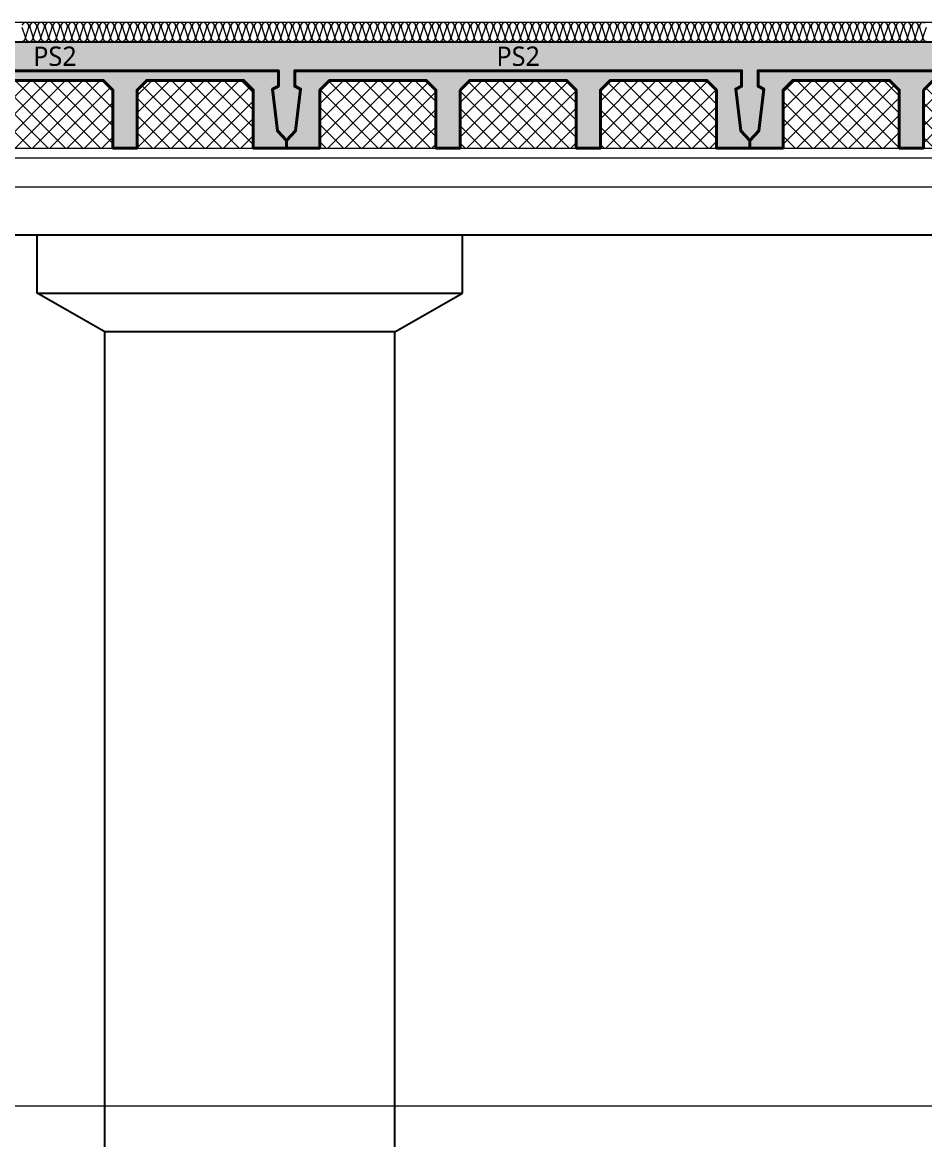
# Model space of a CAD drawing. Header units: millimetres. Extents: x 0 to 420000, y 0 to 297000.
# Drawn here: x 143836 to 148502, y 28526 to 34300 of the extents above; entities that cross this region are included whole.
import ezdxf
from ezdxf.enums import TextEntityAlignment as Align

# ---------------------------------------------------------------- set-up
doc = ezdxf.new("R2010")
doc.units = ezdxf.units.MM
doc.linetypes.add('0731_main_plan$0$form_$0$y-Landschaft$0$_$1$20120914_Verkehrsflächen_Grün$0$20120628_xref - Gammel$1$3_H-GL_F1_U3 - Default$0${ Offset Lines }', pattern=[0])
doc.linetypes.add('CEN', pattern=[62, 60, -1, 0, -1])
for name, color, linetype, lineweight in [('A-AXIS-LINE', 1, 'CEN', 15), ('A-CONC-LIN1', 2, 'Continuous', 40), ('A-CONC-LIN2', 7, 'Continuous', 25), ('A-ELEV-LIN2', 7, 'Continuous', 25), ('A-XXXX-INSL1', 15, 'Continuous', 18), ('A-XXXX-INSL2', 8, 'Continuous', 18)]:
    doc.layers.add(name, color=color, linetype=linetype, lineweight=lineweight)
doc.layers.add('A-CONC-SOLD', color=253, linetype='CEN')
doc.layers.add('A-XXXX-NPLT', color=144, linetype='Continuous', lineweight=15, plot=False)
doc.styles.add('맑은고딕', font='')
doc.styles.get('맑은고딕').set_extended_font_data('Malgun Gothic')

# ---------------------------------------------------------------- blocks, each defined once
blk = doc.blocks.new('axis(211208)')
at = {"layer": 'A-AXIS-LINE', "ltscale": 1000}
for p, q in [((4631788.1, -432118.7), (4955413.1, -432118.7)), ((4631788.1, -436868.7), (4955413.1, -436868.7))]:
    blk.add_line(p, q, dxfattribs=at)
blk = doc.blocks.new('PS2')
at = {"layer": 'A-CONC-SOLD'}
h = blk.add_hatch(color=256, dxfattribs=at)
h.dxf.hatch_style = 1
h.paths.add_polyline_path([(1197.5, 0), (-1197.5, 0), (-1197.5, -510), (-1150.5, -460), (-1125, -245), (-1155, -230), (-1155, -150), (1155, -150), (1155, -230), (1125, -245), (1150.5, -460), (1197.5, -510)])
h = blk.add_hatch(color=256, dxfattribs=at)
h.dxf.hatch_style = 1
h.paths.add_polyline_path([(-1150.5, -460), (-1197.5, -510), (-1197.5, -550), (-1025, -550), (-1025, -510), (-1025, -250), (-975, -200), (-475, -200), (-425, -250), (-425, -510), (-425, -550), (-300, -550), (-300, -510), (-300, -250), (-250, -200), (250, -200), (300, -250), (300, -510), (300, -550), (425, -550), (425, -510), (425, -250), (475, -200), (975, -200), (1025, -250), (1025, -510), (1025, -550), (1197.5, -550), (1197.5, -510), (1150.5, -460), (1125, -245), (1155, -230), (1155, -150), (-1155, -150), (-1155, -230), (-1125, -245)])
at = {"layer": 'A-XXXX-INSL2'}
h = blk.add_hatch(dxfattribs=at)
h.set_pattern_fill('ANSI37', color=256, scale=20)
h.set_pattern_definition([(45, (-289951.5, -41968), (-44.90128, 44.90128), []), (135, (-289951.5, -41968), (-44.90128, -44.90128), [])])
h.paths.add_polyline_path([(-975, -200), (-1025, -250), (-1025, -510), (-1025, -550), (-425, -550), (-425, -510), (-425, -250), (-475, -200)])
h.paths.add_polyline_path([(-250, -200), (-300, -250), (-300, -510), (-300, -550), (300, -550), (300, -510), (300, -250), (250, -200)])
h.paths.add_polyline_path([(425, -510), (425, -550), (1025, -550), (1025, -510), (1025, -250), (975, -200), (475, -200), (425, -250)])
at = {"layer": 'A-CONC-LIN1', "color": 2, "linetype": '0731_main_plan$0$form_$0$y-Landschaft$0$_$1$20120914_Verkehrsflächen_Grün$0$20120628_xref - Gammel$1$3_H-GL_F1_U3 - Default$0${ Offset Lines }'}
blk.add_lwpolyline([(-300, -250), (-300, -510), (-300, -510), (-300, -550), (-425, -550), (-425, -510), (-425, -510), (-425, -250), (-475, -200), (-975, -200), (-1025, -250), (-1025, -510), (-1025, -510), (-1025, -550), (-1197.5, -550), (-1197.5, -510), (-1150.5, -460), (-1125, -245), (-1155, -230), (-1155, -150), (1155, -150), (1155, -230), (1125, -245), (1150.5, -460), (1197.5, -510), (1197.5, -550), (1025, -550), (1025, -510), (1025, -510), (1025, -250), (975, -200), (475, -200), (425, -250), (425, -510), (425, -510), (425, -550), (300, -550), (300, -510), (300, -510), (300, -250), (250, -200), (-250, -200)], close=True, dxfattribs=at)
at = {"layer": 'A-CONC-LIN2'}
blk.add_line((-1197.5, 0), (1197.5, 0), dxfattribs=at)
at = {"layer": 'A-XXXX-NPLT'}
for p, q in [((-1025, -550), (-425, -550)), ((-300, -550), (300, -550)), ((425, -550), (1025, -550))]:
    blk.add_line(p, q, dxfattribs=at)
at = {"layer": 'A-XXXX-NPLT', "style": '맑은고딕'}
blk.add_text('PS2', height=100, dxfattribs=at).set_placement((0, -75), align=Align.MIDDLE)
blk = doc.blocks.new('지하2층')
at = {"layer": 'A-ELEV-LIN2'}
for p, q in [((4714223.8, -392368.7), (4705423.8, -392368.7)), ((4716423.8, -392368.7), (4714223.8, -392368.7)), ((4714223.8, -392668.7), (4714223.8, -392368.7)), ((4716423.8, -392668.7), (4716423.8, -392368.7)), ((4725223.8, -392368.7), (4716423.8, -392368.7)), ((4714223.8, -392668.7), (4716423.8, -392668.7)), ((4714573.8, -392868.7), (4714223.8, -392668.7)), ((4716073.8, -392868.7), (4716423.8, -392668.7)), ((4714573.8, -401118.7), (4714573.8, -392868.7)), ((4716073.8, -392868.7), (4714573.8, -392868.7)), ((4716073.8, -401118.7), (4716073.8, -392868.7))]:
    blk.add_line(p, q, dxfattribs=at)
at = {"layer": 'A-XXXX-INSL1'}
blk.add_lwpolyline([(4686073.8, -391968.7), (4725973.8, -391968.7), (4725973.8, -392418.7), (4726673.8, -392418.7), (4726673.8, -391968.7), (4734973.8, -391968.7)], dxfattribs=at)
at = {"layer": 'A-XXXX-INSL2'}
blk.add_line((4758623.8, -391268.7), (4681723.8, -391268.7), dxfattribs=at)
for points in [[(4718823.8, -391368.7), (4718812.8, -391364.7), (4718805.8, -391354.7), (4718805.8, -391343.7), (4718821.8, -391293.7)], [(4718814.8, -391272.7), (4718803.8, -391268.7), (4718792.8, -391272.7), (4718785.8, -391282.7), (4718785.8, -391293.7), (4718801.8, -391343.7), (4718801.8, -391354.7), (4718794.8, -391364.7), (4718783.8, -391368.7), (4718772.8, -391364.7), (4718765.8, -391354.7), (4718765.8, -391343.7), (4718781.8, -391293.7), (4718781.8, -391282.7), (4718774.8, -391272.7), (4718763.8, -391268.7), (4718752.8, -391272.7), (4718745.8, -391282.7), (4718745.8, -391293.7), (4718761.8, -391343.7), (4718761.8, -391354.7), (4718754.8, -391364.7), (4718743.8, -391368.7), (4718732.8, -391364.7), (4718725.8, -391354.7), (4718725.8, -391343.7), (4718741.8, -391293.7), (4718741.8, -391282.7), (4718734.8, -391272.7), (4718723.8, -391268.7), (4718712.8, -391272.7), (4718705.8, -391282.7), (4718705.8, -391293.7), (4718721.8, -391343.7), (4718721.8, -391354.7), (4718714.8, -391364.7), (4718703.8, -391368.7), (4718692.8, -391364.7), (4718685.8, -391354.7), (4718685.8, -391343.7), (4718701.8, -391293.7), (4718701.8, -391282.7), (4718694.8, -391272.7), (4718683.8, -391268.7), (4718672.8, -391272.7), (4718665.8, -391282.7), (4718665.8, -391293.7), (4718681.8, -391343.7), (4718681.8, -391354.7), (4718674.8, -391364.7), (4718663.8, -391368.7), (4718652.8, -391364.7), (4718645.8, -391354.7), (4718645.8, -391343.7), (4718661.8, -391293.7), (4718661.8, -391282.7), (4718654.8, -391272.7), (4718643.8, -391268.7), (4718632.8, -391272.7), (4718625.8, -391282.7), (4718625.8, -391293.7), (4718641.8, -391343.7), (4718641.8, -391354.7), (4718634.8, -391364.7), (4718623.8, -391368.7), (4718612.8, -391364.7), (4718605.8, -391354.7), (4718605.8, -391343.7), (4718621.8, -391293.7), (4718621.8, -391282.7), (4718614.8, -391272.7), (4718603.8, -391268.7), (4718592.8, -391272.7), (4718585.8, -391282.7), (4718585.8, -391293.7), (4718601.8, -391343.7), (4718601.8, -391354.7), (4718594.8, -391364.7), (4718583.8, -391368.7), (4718572.8, -391364.7), (4718565.8, -391354.7), (4718565.8, -391343.7), (4718581.8, -391293.7), (4718581.8, -391282.7), (4718574.8, -391272.7), (4718563.8, -391268.7), (4718552.8, -391272.7), (4718545.8, -391282.7), (4718545.8, -391293.7), (4718561.8, -391343.7), (4718561.8, -391354.7), (4718554.8, -391364.7), (4718543.8, -391368.7), (4718532.8, -391364.7), (4718525.8, -391354.7), (4718525.8, -391343.7), (4718541.8, -391293.7), (4718541.8, -391282.7), (4718534.8, -391272.7), (4718523.8, -391268.7), (4718512.8, -391272.7), (4718505.8, -391282.7), (4718505.8, -391293.7), (4718521.8, -391343.7), (4718521.8, -391354.7), (4718514.8, -391364.7), (4718503.8, -391368.7), (4718492.8, -391364.7), (4718485.8, -391354.7), (4718485.8, -391343.7), (4718501.8, -391293.7), (4718501.8, -391282.7), (4718494.8, -391272.7), (4718483.8, -391268.7), (4718472.8, -391272.7), (4718465.8, -391282.7), (4718465.8, -391293.7), (4718481.8, -391343.7), (4718481.8, -391354.7), (4718474.8, -391364.7), (4718463.8, -391368.7), (4718452.8, -391364.7), (4718445.8, -391354.7), (4718445.8, -391343.7), (4718461.8, -391293.7), (4718461.8, -391282.7), (4718454.8, -391272.7), (4718443.8, -391268.7), (4718432.8, -391272.7), (4718425.8, -391282.7), (4718425.8, -391293.7), (4718441.8, -391343.7), (4718441.8, -391354.7), (4718434.8, -391364.7), (4718423.8, -391368.7), (4718412.8, -391364.7), (4718405.8, -391354.7), (4718405.8, -391343.7), (4718421.8, -391293.7), (4718421.8, -391282.7), (4718414.8, -391272.7), (4718403.8, -391268.7), (4718392.8, -391272.7), (4718385.8, -391282.7), (4718385.8, -391293.7), (4718401.8, -391343.7), (4718401.8, -391354.7), (4718394.8, -391364.7), (4718383.8, -391368.7), (4718372.8, -391364.7), (4718365.8, -391354.7), (4718365.8, -391343.7), (4718381.8, -391293.7), (4718381.8, -391282.7), (4718374.8, -391272.7), (4718363.8, -391268.7), (4718352.8, -391272.7), (4718345.8, -391282.7), (4718345.8, -391293.7), (4718361.8, -391343.7), (4718361.8, -391354.7), (4718354.8, -391364.7), (4718343.8, -391368.7), (4718332.8, -391364.7), (4718325.8, -391354.7), (4718325.8, -391343.7), (4718341.8, -391293.7), (4718341.8, -391282.7), (4718334.8, -391272.7), (4718323.8, -391268.7), (4718312.8, -391272.7), (4718305.8, -391282.7), (4718305.8, -391293.7), (4718321.8, -391343.7), (4718321.8, -391354.7), (4718314.8, -391364.7), (4718303.8, -391368.7), (4718292.8, -391364.7), (4718285.8, -391354.7), (4718285.8, -391343.7), (4718301.8, -391293.7), (4718301.8, -391282.7), (4718294.8, -391272.7), (4718283.8, -391268.7), (4718272.8, -391272.7), (4718265.8, -391282.7), (4718265.8, -391293.7), (4718281.8, -391343.7), (4718281.8, -391354.7), (4718274.8, -391364.7), (4718263.8, -391368.7), (4718252.8, -391364.7), (4718245.8, -391354.7), (4718245.8, -391343.7), (4718261.8, -391293.7), (4718261.8, -391282.7), (4718254.8, -391272.7), (4718243.8, -391268.7), (4718232.8, -391272.7), (4718225.8, -391282.7), (4718225.8, -391293.7), (4718241.8, -391343.7), (4718241.8, -391354.7), (4718234.8, -391364.7), (4718223.8, -391368.7), (4718212.8, -391364.7), (4718205.8, -391354.7), (4718205.8, -391343.7), (4718221.8, -391293.7), (4718221.8, -391282.7), (4718214.8, -391272.7), (4718203.8, -391268.7), (4718192.8, -391272.7), (4718185.8, -391282.7), (4718185.8, -391293.7), (4718201.8, -391343.7), (4718201.8, -391354.7), (4718194.8, -391364.7), (4718183.8, -391368.7), (4718172.8, -391364.7), (4718165.8, -391354.7), (4718165.8, -391343.7), (4718181.8, -391293.7), (4718181.8, -391282.7), (4718174.8, -391272.7), (4718163.8, -391268.7), (4718152.8, -391272.7), (4718145.8, -391282.7), (4718145.8, -391293.7), (4718161.8, -391343.7), (4718161.8, -391354.7), (4718154.8, -391364.7), (4718143.8, -391368.7), (4718132.8, -391364.7), (4718125.8, -391354.7), (4718125.8, -391343.7), (4718141.8, -391293.7), (4718141.8, -391282.7), (4718134.8, -391272.7), (4718123.8, -391268.7), (4718112.8, -391272.7), (4718105.8, -391282.7), (4718105.8, -391293.7), (4718121.8, -391343.7), (4718121.8, -391354.7), (4718114.8, -391364.7), (4718103.8, -391368.7), (4718092.8, -391364.7), (4718085.8, -391354.7), (4718085.8, -391343.7), (4718101.8, -391293.7), (4718101.8, -391282.7), (4718094.8, -391272.7), (4718083.8, -391268.7), (4718072.8, -391272.7), (4718065.8, -391282.7), (4718065.8, -391293.7), (4718081.8, -391343.7), (4718081.8, -391354.7), (4718074.8, -391364.7), (4718063.8, -391368.7), (4718052.8, -391364.7), (4718045.8, -391354.7), (4718045.8, -391343.7), (4718061.8, -391293.7), (4718061.8, -391282.7), (4718054.8, -391272.7), (4718043.8, -391268.7), (4718032.8, -391272.7), (4718025.8, -391282.7), (4718025.8, -391293.7), (4718041.8, -391343.7), (4718041.8, -391354.7), (4718034.8, -391364.7), (4718023.8, -391368.7), (4718012.8, -391364.7), (4718005.8, -391354.7), (4718005.8, -391343.7), (4718021.8, -391293.7), (4718021.8, -391282.7), (4718014.8, -391272.7), (4718003.8, -391268.7), (4717992.8, -391272.7), (4717985.8, -391282.7), (4717985.8, -391293.7), (4718001.8, -391343.7), (4718001.8, -391354.7), (4717994.8, -391364.7), (4717983.8, -391368.7), (4717972.8, -391364.7), (4717965.8, -391354.7), (4717965.8, -391343.7), (4717981.8, -391293.7), (4717981.8, -391282.7), (4717974.8, -391272.7), (4717963.8, -391268.7), (4717952.8, -391272.7), (4717945.8, -391282.7), (4717945.8, -391293.7), (4717961.8, -391343.7), (4717961.8, -391354.7), (4717954.8, -391364.7), (4717943.8, -391368.7), (4717932.8, -391364.7), (4717925.8, -391354.7), (4717925.8, -391343.7), (4717941.8, -391293.7), (4717941.8, -391282.7), (4717934.8, -391272.7), (4717923.8, -391268.7), (4717912.8, -391272.7), (4717905.8, -391282.7), (4717905.8, -391293.7), (4717921.8, -391343.7), (4717921.8, -391354.7), (4717914.8, -391364.7), (4717903.8, -391368.7), (4717892.8, -391364.7), (4717885.8, -391354.7), (4717885.8, -391343.7), (4717901.8, -391293.7), (4717901.8, -391282.7), (4717894.8, -391272.7), (4717883.8, -391268.7), (4717872.8, -391272.7), (4717865.8, -391282.7), (4717865.8, -391293.7), (4717881.8, -391343.7), (4717881.8, -391354.7), (4717874.8, -391364.7), (4717863.8, -391368.7), (4717852.8, -391364.7), (4717845.8, -391354.7), (4717845.8, -391343.7), (4717861.8, -391293.7), (4717861.8, -391282.7), (4717854.8, -391272.7), (4717843.8, -391268.7), (4717832.8, -391272.7), (4717825.8, -391282.7), (4717825.8, -391293.7), (4717841.8, -391343.7), (4717841.8, -391354.7), (4717834.8, -391364.7), (4717823.8, -391368.7), (4717812.8, -391364.7), (4717805.8, -391354.7), (4717805.8, -391343.7), (4717821.8, -391293.7), (4717821.8, -391282.7), (4717814.8, -391272.7), (4717803.8, -391268.7), (4717792.8, -391272.7), (4717785.8, -391282.7), (4717785.8, -391293.7), (4717801.8, -391343.7), (4717801.8, -391354.7), (4717794.8, -391364.7), (4717783.8, -391368.7), (4717772.8, -391364.7), (4717765.8, -391354.7), (4717765.8, -391343.7), (4717781.8, -391293.7), (4717781.8, -391282.7), (4717774.8, -391272.7), (4717763.8, -391268.7), (4717752.8, -391272.7), (4717745.8, -391282.7), (4717745.8, -391293.7), (4717761.8, -391343.7), (4717761.8, -391354.7), (4717754.8, -391364.7), (4717743.8, -391368.7), (4717732.8, -391364.7), (4717725.8, -391354.7), (4717725.8, -391343.7), (4717741.8, -391293.7), (4717741.8, -391282.7), (4717734.8, -391272.7), (4717723.8, -391268.7), (4717712.8, -391272.7), (4717705.8, -391282.7), (4717705.8, -391293.7), (4717721.8, -391343.7), (4717721.8, -391354.7), (4717714.8, -391364.7), (4717703.8, -391368.7), (4717692.8, -391364.7), (4717685.8, -391354.7), (4717685.8, -391343.7), (4717701.8, -391293.7), (4717701.8, -391282.7), (4717694.8, -391272.7), (4717683.8, -391268.7), (4717672.8, -391272.7), (4717665.8, -391282.7), (4717665.8, -391293.7), (4717681.8, -391343.7), (4717681.8, -391354.7), (4717674.8, -391364.7), (4717663.8, -391368.7), (4717652.8, -391364.7), (4717645.8, -391354.7), (4717645.8, -391343.7), (4717661.8, -391293.7), (4717661.8, -391282.7), (4717654.8, -391272.7), (4717643.8, -391268.7), (4717632.8, -391272.7), (4717625.8, -391282.7), (4717625.8, -391293.7), (4717641.8, -391343.7), (4717641.8, -391354.7), (4717634.8, -391364.7), (4717623.8, -391368.7), (4717612.8, -391364.7), (4717605.8, -391354.7), (4717605.8, -391343.7), (4717621.8, -391293.7), (4717621.8, -391282.7), (4717614.8, -391272.7), (4717603.8, -391268.7), (4717592.8, -391272.7), (4717585.8, -391282.7), (4717585.8, -391293.7), (4717601.8, -391343.7), (4717601.8, -391354.7), (4717594.8, -391364.7), (4717583.8, -391368.7), (4717572.8, -391364.7), (4717565.8, -391354.7), (4717565.8, -391343.7), (4717581.8, -391293.7), (4717581.8, -391282.7), (4717574.8, -391272.7), (4717563.8, -391268.7), (4717552.8, -391272.7), (4717545.8, -391282.7), (4717545.8, -391293.7), (4717561.8, -391343.7), (4717561.8, -391354.7), (4717554.8, -391364.7), (4717543.8, -391368.7), (4717532.8, -391364.7), (4717525.8, -391354.7), (4717525.8, -391343.7), (4717541.8, -391293.7), (4717541.8, -391282.7), (4717534.8, -391272.7), (4717523.8, -391268.7), (4717512.8, -391272.7), (4717505.8, -391282.7), (4717505.8, -391293.7), (4717521.8, -391343.7), (4717521.8, -391354.7), (4717514.8, -391364.7), (4717503.8, -391368.7), (4717492.8, -391364.7), (4717485.8, -391354.7), (4717485.8, -391343.7), (4717501.8, -391293.7), (4717501.8, -391282.7), (4717494.8, -391272.7), (4717483.8, -391268.7), (4717472.8, -391272.7), (4717465.8, -391282.7), (4717465.8, -391293.7), (4717481.8, -391343.7), (4717481.8, -391354.7), (4717474.8, -391364.7), (4717463.8, -391368.7), (4717452.8, -391364.7), (4717445.8, -391354.7), (4717445.8, -391343.7), (4717461.8, -391293.7), (4717461.8, -391282.7), (4717454.8, -391272.7), (4717443.8, -391268.7), (4717432.8, -391272.7), (4717425.8, -391282.7), (4717425.8, -391293.7), (4717441.8, -391343.7), (4717441.8, -391354.7), (4717434.8, -391364.7), (4717423.8, -391368.7), (4717412.8, -391364.7), (4717405.8, -391354.7), (4717405.8, -391343.7), (4717421.8, -391293.7), (4717421.8, -391282.7), (4717414.8, -391272.7), (4717403.8, -391268.7), (4717392.8, -391272.7), (4717385.8, -391282.7), (4717385.8, -391293.7), (4717401.8, -391343.7), (4717401.8, -391354.7), (4717394.8, -391364.7), (4717383.8, -391368.7), (4717372.8, -391364.7), (4717365.8, -391354.7), (4717365.8, -391343.7), (4717381.8, -391293.7), (4717381.8, -391282.7), (4717374.8, -391272.7), (4717363.8, -391268.7), (4717352.8, -391272.7), (4717345.8, -391282.7), (4717345.8, -391293.7), (4717361.8, -391343.7), (4717361.8, -391354.7), (4717354.8, -391364.7), (4717343.8, -391368.7), (4717332.8, -391364.7), (4717325.8, -391354.7), (4717325.8, -391343.7), (4717341.8, -391293.7), (4717341.8, -391282.7), (4717334.8, -391272.7), (4717323.8, -391268.7), (4717312.8, -391272.7), (4717305.8, -391282.7), (4717305.8, -391293.7), (4717321.8, -391343.7), (4717321.8, -391354.7), (4717314.8, -391364.7), (4717303.8, -391368.7), (4717292.8, -391364.7), (4717285.8, -391354.7), (4717285.8, -391343.7), (4717301.8, -391293.7), (4717301.8, -391282.7), (4717294.8, -391272.7), (4717283.8, -391268.7), (4717272.8, -391272.7), (4717265.8, -391282.7), (4717265.8, -391293.7), (4717281.8, -391343.7), (4717281.8, -391354.7), (4717274.8, -391364.7), (4717263.8, -391368.7), (4717252.8, -391364.7), (4717245.8, -391354.7), (4717245.8, -391343.7), (4717261.8, -391293.7), (4717261.8, -391282.7), (4717254.8, -391272.7), (4717243.8, -391268.7), (4717232.8, -391272.7), (4717225.8, -391282.7), (4717225.8, -391293.7), (4717241.8, -391343.7), (4717241.8, -391354.7), (4717234.8, -391364.7), (4717223.8, -391368.7), (4717212.8, -391364.7), (4717205.8, -391354.7), (4717205.8, -391343.7), (4717221.8, -391293.7), (4717221.8, -391282.7), (4717214.8, -391272.7), (4717203.8, -391268.7), (4717192.8, -391272.7), (4717185.8, -391282.7), (4717185.8, -391293.7), (4717201.8, -391343.7), (4717201.8, -391354.7), (4717194.8, -391364.7), (4717183.8, -391368.7), (4717172.8, -391364.7), (4717165.8, -391354.7), (4717165.8, -391343.7), (4717181.8, -391293.7), (4717181.8, -391282.7), (4717174.8, -391272.7), (4717163.8, -391268.7), (4717152.8, -391272.7), (4717145.8, -391282.7), (4717145.8, -391293.7), (4717161.8, -391343.7), (4717161.8, -391354.7), (4717154.8, -391364.7), (4717143.8, -391368.7), (4717132.8, -391364.7), (4717125.8, -391354.7), (4717125.8, -391343.7), (4717141.8, -391293.7), (4717141.8, -391282.7), (4717134.8, -391272.7), (4717123.8, -391268.7), (4717112.8, -391272.7), (4717105.8, -391282.7), (4717105.8, -391293.7), (4717121.8, -391343.7), (4717121.8, -391354.7), (4717114.8, -391364.7), (4717103.8, -391368.7), (4717092.8, -391364.7), (4717085.8, -391354.7), (4717085.8, -391343.7), (4717101.8, -391293.7), (4717101.8, -391282.7), (4717094.8, -391272.7), (4717083.8, -391268.7), (4717072.8, -391272.7), (4717065.8, -391282.7), (4717065.8, -391293.7), (4717081.8, -391343.7), (4717081.8, -391354.7), (4717074.8, -391364.7), (4717063.8, -391368.7), (4717052.8, -391364.7), (4717045.8, -391354.7), (4717045.8, -391343.7), (4717061.8, -391293.7), (4717061.8, -391282.7), (4717054.8, -391272.7), (4717043.8, -391268.7), (4717032.8, -391272.7), (4717025.8, -391282.7), (4717025.8, -391293.7), (4717041.8, -391343.7), (4717041.8, -391354.7), (4717034.8, -391364.7), (4717023.8, -391368.7), (4717012.8, -391364.7), (4717005.8, -391354.7), (4717005.8, -391343.7), (4717021.8, -391293.7), (4717021.8, -391282.7), (4717014.8, -391272.7), (4717003.8, -391268.7), (4716992.8, -391272.7), (4716985.8, -391282.7), (4716985.8, -391293.7), (4717001.8, -391343.7), (4717001.8, -391354.7), (4716994.8, -391364.7), (4716983.8, -391368.7), (4716972.8, -391364.7), (4716965.8, -391354.7), (4716965.8, -391343.7), (4716981.8, -391293.7), (4716981.8, -391282.7), (4716974.8, -391272.7), (4716963.8, -391268.7), (4716952.8, -391272.7), (4716945.8, -391282.7), (4716945.8, -391293.7), (4716961.8, -391343.7), (4716961.8, -391354.7), (4716954.8, -391364.7), (4716943.8, -391368.7), (4716932.8, -391364.7), (4716925.8, -391354.7), (4716925.8, -391343.7), (4716941.8, -391293.7), (4716941.8, -391282.7), (4716934.8, -391272.7), (4716923.8, -391268.7), (4716912.8, -391272.7), (4716905.8, -391282.7), (4716905.8, -391293.7), (4716921.8, -391343.7), (4716921.8, -391354.7), (4716914.8, -391364.7), (4716903.8, -391368.7), (4716892.8, -391364.7), (4716885.8, -391354.7), (4716885.8, -391343.7), (4716901.8, -391293.7), (4716901.8, -391282.7), (4716894.8, -391272.7), (4716883.8, -391268.7), (4716872.8, -391272.7), (4716865.8, -391282.7), (4716865.8, -391293.7), (4716881.8, -391343.7), (4716881.8, -391354.7), (4716874.8, -391364.7), (4716863.8, -391368.7), (4716852.8, -391364.7), (4716845.8, -391354.7), (4716845.8, -391343.7), (4716861.8, -391293.7), (4716861.8, -391282.7), (4716854.8, -391272.7), (4716843.8, -391268.7), (4716832.8, -391272.7), (4716825.8, -391282.7), (4716825.8, -391293.7), (4716841.8, -391343.7), (4716841.8, -391354.7), (4716834.8, -391364.7), (4716823.8, -391368.7), (4716812.8, -391364.7), (4716805.8, -391354.7), (4716805.8, -391343.7), (4716821.8, -391293.7), (4716821.8, -391282.7), (4716814.8, -391272.7), (4716803.8, -391268.7), (4716792.8, -391272.7), (4716785.8, -391282.7), (4716785.8, -391293.7), (4716801.8, -391343.7), (4716801.8, -391354.7), (4716794.8, -391364.7), (4716783.8, -391368.7), (4716772.8, -391364.7), (4716765.8, -391354.7), (4716765.8, -391343.7), (4716781.8, -391293.7), (4716781.8, -391282.7), (4716774.8, -391272.7), (4716763.8, -391268.7), (4716752.8, -391272.7), (4716745.8, -391282.7), (4716745.8, -391293.7), (4716761.8, -391343.7), (4716761.8, -391354.7), (4716754.8, -391364.7), (4716743.8, -391368.7), (4716732.8, -391364.7), (4716725.8, -391354.7), (4716725.8, -391343.7), (4716741.8, -391293.7), (4716741.8, -391282.7), (4716734.8, -391272.7), (4716723.8, -391268.7), (4716712.8, -391272.7), (4716705.8, -391282.7), (4716705.8, -391293.7), (4716721.8, -391343.7), (4716721.8, -391354.7), (4716714.8, -391364.7), (4716703.8, -391368.7), (4716692.8, -391364.7), (4716685.8, -391354.7), (4716685.8, -391343.7), (4716701.8, -391293.7), (4716701.8, -391282.7), (4716694.8, -391272.7), (4716683.8, -391268.7), (4716672.8, -391272.7), (4716665.8, -391282.7), (4716665.8, -391293.7), (4716681.8, -391343.7), (4716681.8, -391354.7), (4716674.8, -391364.7), (4716663.8, -391368.7), (4716652.8, -391364.7), (4716645.8, -391354.7), (4716645.8, -391343.7), (4716661.8, -391293.7), (4716661.8, -391282.7), (4716654.8, -391272.7), (4716643.8, -391268.7), (4716632.8, -391272.7), (4716625.8, -391282.7), (4716625.8, -391293.7), (4716641.8, -391343.7), (4716641.8, -391354.7), (4716634.8, -391364.7), (4716623.8, -391368.7), (4716612.8, -391364.7), (4716605.8, -391354.7), (4716605.8, -391343.7), (4716621.8, -391293.7), (4716621.8, -391282.7), (4716614.8, -391272.7), (4716603.8, -391268.7), (4716592.8, -391272.7), (4716585.8, -391282.7), (4716585.8, -391293.7), (4716601.8, -391343.7), (4716601.8, -391354.7), (4716594.8, -391364.7), (4716583.8, -391368.7), (4716572.8, -391364.7), (4716565.8, -391354.7), (4716565.8, -391343.7), (4716581.8, -391293.7), (4716581.8, -391282.7), (4716574.8, -391272.7), (4716563.8, -391268.7), (4716552.8, -391272.7), (4716545.8, -391282.7), (4716545.8, -391293.7), (4716561.8, -391343.7), (4716561.8, -391354.7), (4716554.8, -391364.7), (4716543.8, -391368.7), (4716532.8, -391364.7), (4716525.8, -391354.7), (4716525.8, -391343.7), (4716541.8, -391293.7), (4716541.8, -391282.7), (4716534.8, -391272.7), (4716523.8, -391268.7), (4716512.8, -391272.7), (4716505.8, -391282.7), (4716505.8, -391293.7), (4716521.8, -391343.7), (4716521.8, -391354.7), (4716514.8, -391364.7), (4716503.8, -391368.7), (4716492.8, -391364.7), (4716485.8, -391354.7), (4716485.8, -391343.7), (4716501.8, -391293.7), (4716501.8, -391282.7), (4716494.8, -391272.7), (4716483.8, -391268.7), (4716472.8, -391272.7), (4716465.8, -391282.7), (4716465.8, -391293.7), (4716481.8, -391343.7), (4716481.8, -391354.7), (4716474.8, -391364.7), (4716463.8, -391368.7), (4716452.8, -391364.7), (4716445.8, -391354.7), (4716445.8, -391343.7), (4716461.8, -391293.7), (4716461.8, -391282.7), (4716454.8, -391272.7), (4716443.8, -391268.7), (4716432.8, -391272.7), (4716425.8, -391282.7), (4716425.8, -391293.7), (4716441.8, -391343.7), (4716441.8, -391354.7), (4716434.8, -391364.7), (4716423.8, -391368.7), (4716412.8, -391364.7), (4716405.8, -391354.7), (4716405.8, -391343.7), (4716421.8, -391293.7), (4716421.8, -391282.7), (4716414.8, -391272.7), (4716403.8, -391268.7), (4716392.8, -391272.7), (4716385.8, -391282.7), (4716385.8, -391293.7), (4716401.8, -391343.7), (4716401.8, -391354.7), (4716394.8, -391364.7), (4716383.8, -391368.7), (4716372.8, -391364.7), (4716365.8, -391354.7), (4716365.8, -391343.7), (4716381.8, -391293.7), (4716381.8, -391282.7), (4716374.8, -391272.7), (4716363.8, -391268.7), (4716352.8, -391272.7), (4716345.8, -391282.7), (4716345.8, -391293.7), (4716361.8, -391343.7), (4716361.8, -391354.7), (4716354.8, -391364.7), (4716343.8, -391368.7), (4716332.8, -391364.7), (4716325.8, -391354.7), (4716325.8, -391343.7), (4716341.8, -391293.7), (4716341.8, -391282.7), (4716334.8, -391272.7), (4716323.8, -391268.7), (4716312.8, -391272.7), (4716305.8, -391282.7), (4716305.8, -391293.7), (4716321.8, -391343.7), (4716321.8, -391354.7), (4716314.8, -391364.7), (4716303.8, -391368.7), (4716292.8, -391364.7), (4716285.8, -391354.7), (4716285.8, -391343.7), (4716301.8, -391293.7), (4716301.8, -391282.7), (4716294.8, -391272.7), (4716283.8, -391268.7), (4716272.8, -391272.7), (4716265.8, -391282.7), (4716265.8, -391293.7), (4716281.8, -391343.7), (4716281.8, -391354.7), (4716274.8, -391364.7), (4716263.8, -391368.7), (4716252.8, -391364.7), (4716245.8, -391354.7), (4716245.8, -391343.7), (4716261.8, -391293.7), (4716261.8, -391282.7), (4716254.8, -391272.7), (4716243.8, -391268.7), (4716232.8, -391272.7), (4716225.8, -391282.7), (4716225.8, -391293.7), (4716241.8, -391343.7), (4716241.8, -391354.7), (4716234.8, -391364.7), (4716223.8, -391368.7), (4716212.8, -391364.7), (4716205.8, -391354.7), (4716205.8, -391343.7), (4716221.8, -391293.7), (4716221.8, -391282.7), (4716214.8, -391272.7), (4716203.8, -391268.7), (4716192.8, -391272.7), (4716185.8, -391282.7), (4716185.8, -391293.7), (4716201.8, -391343.7), (4716201.8, -391354.7), (4716194.8, -391364.7), (4716183.8, -391368.7), (4716172.8, -391364.7), (4716165.8, -391354.7), (4716165.8, -391343.7), (4716181.8, -391293.7), (4716181.8, -391282.7), (4716174.8, -391272.7), (4716163.8, -391268.7), (4716152.8, -391272.7), (4716145.8, -391282.7), (4716145.8, -391293.7), (4716161.8, -391343.7), (4716161.8, -391354.7), (4716154.8, -391364.7), (4716143.8, -391368.7), (4716132.8, -391364.7), (4716125.8, -391354.7), (4716125.8, -391343.7), (4716141.8, -391293.7), (4716141.8, -391282.7), (4716134.8, -391272.7), (4716123.8, -391268.7), (4716112.8, -391272.7), (4716105.8, -391282.7), (4716105.8, -391293.7), (4716121.8, -391343.7), (4716121.8, -391354.7), (4716114.8, -391364.7), (4716103.8, -391368.7), (4716092.8, -391364.7), (4716085.8, -391354.7), (4716085.8, -391343.7), (4716101.8, -391293.7), (4716101.8, -391282.7), (4716094.8, -391272.7), (4716083.8, -391268.7), (4716072.8, -391272.7), (4716065.8, -391282.7), (4716065.8, -391293.7), (4716081.8, -391343.7), (4716081.8, -391354.7), (4716074.8, -391364.7), (4716063.8, -391368.7), (4716052.8, -391364.7), (4716045.8, -391354.7), (4716045.8, -391343.7), (4716061.8, -391293.7), (4716061.8, -391282.7), (4716054.8, -391272.7), (4716043.8, -391268.7), (4716032.8, -391272.7), (4716025.8, -391282.7), (4716025.8, -391293.7), (4716041.8, -391343.7), (4716041.8, -391354.7), (4716034.8, -391364.7), (4716023.8, -391368.7), (4716012.8, -391364.7), (4716005.8, -391354.7), (4716005.8, -391343.7), (4716021.8, -391293.7), (4716021.8, -391282.7), (4716014.8, -391272.7), (4716003.8, -391268.7), (4715992.8, -391272.7), (4715985.8, -391282.7), (4715985.8, -391293.7), (4716001.8, -391343.7), (4716001.8, -391354.7), (4715994.8, -391364.7), (4715983.8, -391368.7), (4715972.8, -391364.7), (4715965.8, -391354.7), (4715965.8, -391343.7), (4715981.8, -391293.7), (4715981.8, -391282.7), (4715974.8, -391272.7), (4715963.8, -391268.7), (4715952.8, -391272.7), (4715945.8, -391282.7), (4715945.8, -391293.7), (4715961.8, -391343.7), (4715961.8, -391354.7), (4715954.8, -391364.7), (4715943.8, -391368.7), (4715932.8, -391364.7), (4715925.8, -391354.7), (4715925.8, -391343.7), (4715941.8, -391293.7), (4715941.8, -391282.7), (4715934.8, -391272.7), (4715923.8, -391268.7), (4715912.8, -391272.7), (4715905.8, -391282.7), (4715905.8, -391293.7), (4715921.8, -391343.7), (4715921.8, -391354.7), (4715914.8, -391364.7), (4715903.8, -391368.7), (4715892.8, -391364.7), (4715885.8, -391354.7), (4715885.8, -391343.7), (4715901.8, -391293.7), (4715901.8, -391282.7), (4715894.8, -391272.7), (4715883.8, -391268.7), (4715872.8, -391272.7), (4715865.8, -391282.7), (4715865.8, -391293.7), (4715881.8, -391343.7), (4715881.8, -391354.7), (4715874.8, -391364.7), (4715863.8, -391368.7), (4715852.8, -391364.7), (4715845.8, -391354.7), (4715845.8, -391343.7), (4715861.8, -391293.7), (4715861.8, -391282.7), (4715854.8, -391272.7), (4715843.8, -391268.7), (4715832.8, -391272.7), (4715825.8, -391282.7), (4715825.8, -391293.7), (4715841.8, -391343.7), (4715841.8, -391354.7), (4715834.8, -391364.7), (4715823.8, -391368.7), (4715812.8, -391364.7), (4715805.8, -391354.7), (4715805.8, -391343.7), (4715821.8, -391293.7), (4715821.8, -391282.7), (4715814.8, -391272.7), (4715803.8, -391268.7), (4715792.8, -391272.7), (4715785.8, -391282.7), (4715785.8, -391293.7), (4715801.8, -391343.7), (4715801.8, -391354.7), (4715794.8, -391364.7), (4715783.8, -391368.7), (4715772.8, -391364.7), (4715765.8, -391354.7), (4715765.8, -391343.7), (4715781.8, -391293.7), (4715781.8, -391282.7), (4715774.8, -391272.7), (4715763.8, -391268.7), (4715752.8, -391272.7), (4715745.8, -391282.7), (4715745.8, -391293.7), (4715761.8, -391343.7), (4715761.8, -391354.7), (4715754.8, -391364.7), (4715743.8, -391368.7), (4715732.8, -391364.7), (4715725.8, -391354.7), (4715725.8, -391343.7), (4715741.8, -391293.7), (4715741.8, -391282.7), (4715734.8, -391272.7), (4715723.8, -391268.7), (4715712.8, -391272.7), (4715705.8, -391282.7), (4715705.8, -391293.7), (4715721.8, -391343.7), (4715721.8, -391354.7), (4715714.8, -391364.7), (4715703.8, -391368.7), (4715692.8, -391364.7), (4715685.8, -391354.7), (4715685.8, -391343.7), (4715701.8, -391293.7), (4715701.8, -391282.7), (4715694.8, -391272.7), (4715683.8, -391268.7), (4715672.8, -391272.7), (4715665.8, -391282.7), (4715665.8, -391293.7), (4715681.8, -391343.7), (4715681.8, -391354.7), (4715674.8, -391364.7), (4715663.8, -391368.7), (4715652.8, -391364.7), (4715645.8, -391354.7), (4715645.8, -391343.7), (4715661.8, -391293.7), (4715661.8, -391282.7), (4715654.8, -391272.7), (4715643.8, -391268.7), (4715632.8, -391272.7), (4715625.8, -391282.7), (4715625.8, -391293.7), (4715641.8, -391343.7), (4715641.8, -391354.7), (4715634.8, -391364.7), (4715623.8, -391368.7), (4715612.8, -391364.7), (4715605.8, -391354.7), (4715605.8, -391343.7), (4715621.8, -391293.7), (4715621.8, -391282.7), (4715614.8, -391272.7), (4715603.8, -391268.7), (4715592.8, -391272.7), (4715585.8, -391282.7), (4715585.8, -391293.7), (4715601.8, -391343.7), (4715601.8, -391354.7), (4715594.8, -391364.7), (4715583.8, -391368.7), (4715572.8, -391364.7), (4715565.8, -391354.7), (4715565.8, -391343.7), (4715581.8, -391293.7), (4715581.8, -391282.7), (4715574.8, -391272.7), (4715563.8, -391268.7), (4715552.8, -391272.7), (4715545.8, -391282.7), (4715545.8, -391293.7), (4715561.8, -391343.7), (4715561.8, -391354.7), (4715554.8, -391364.7), (4715543.8, -391368.7), (4715532.8, -391364.7), (4715525.8, -391354.7), (4715525.8, -391343.7), (4715541.8, -391293.7), (4715541.8, -391282.7), (4715534.8, -391272.7), (4715523.8, -391268.7), (4715512.8, -391272.7), (4715505.8, -391282.7), (4715505.8, -391293.7), (4715521.8, -391343.7), (4715521.8, -391354.7), (4715514.8, -391364.7), (4715503.8, -391368.7), (4715492.8, -391364.7), (4715485.8, -391354.7), (4715485.8, -391343.7), (4715501.8, -391293.7), (4715501.8, -391282.7), (4715494.8, -391272.7), (4715483.8, -391268.7), (4715472.8, -391272.7), (4715465.8, -391282.7), (4715465.8, -391293.7), (4715481.8, -391343.7), (4715481.8, -391354.7), (4715474.8, -391364.7), (4715463.8, -391368.7), (4715452.8, -391364.7), (4715445.8, -391354.7), (4715445.8, -391343.7), (4715461.8, -391293.7), (4715461.8, -391282.7), (4715454.8, -391272.7), (4715443.8, -391268.7), (4715432.8, -391272.7), (4715425.8, -391282.7), (4715425.8, -391293.7), (4715441.8, -391343.7), (4715441.8, -391354.7), (4715434.8, -391364.7), (4715423.8, -391368.7), (4715412.8, -391364.7), (4715405.8, -391354.7), (4715405.8, -391343.7), (4715421.8, -391293.7), (4715421.8, -391282.7), (4715414.8, -391272.7), (4715403.8, -391268.7), (4715392.8, -391272.7), (4715385.8, -391282.7), (4715385.8, -391293.7), (4715401.8, -391343.7), (4715401.8, -391354.7), (4715394.8, -391364.7), (4715383.8, -391368.7), (4715372.8, -391364.7), (4715365.8, -391354.7), (4715365.8, -391343.7), (4715381.8, -391293.7), (4715381.8, -391282.7), (4715374.8, -391272.7), (4715363.8, -391268.7), (4715352.8, -391272.7), (4715345.8, -391282.7), (4715345.8, -391293.7), (4715361.8, -391343.7), (4715361.8, -391354.7), (4715354.8, -391364.7), (4715343.8, -391368.7), (4715332.8, -391364.7), (4715325.8, -391354.7), (4715325.8, -391343.7), (4715341.8, -391293.7), (4715341.8, -391282.7), (4715334.8, -391272.7), (4715323.8, -391268.7), (4715312.8, -391272.7), (4715305.8, -391282.7), (4715305.8, -391293.7), (4715321.8, -391343.7), (4715321.8, -391354.7), (4715314.8, -391364.7), (4715303.8, -391368.7), (4715292.8, -391364.7), (4715285.8, -391354.7), (4715285.8, -391343.7), (4715301.8, -391293.7), (4715301.8, -391282.7), (4715294.8, -391272.7), (4715283.8, -391268.7), (4715272.8, -391272.7), (4715265.8, -391282.7), (4715265.8, -391293.7), (4715281.8, -391343.7), (4715281.8, -391354.7), (4715274.8, -391364.7), (4715263.8, -391368.7), (4715252.8, -391364.7), (4715245.8, -391354.7), (4715245.8, -391343.7), (4715261.8, -391293.7), (4715261.8, -391282.7), (4715254.8, -391272.7), (4715243.8, -391268.7), (4715232.8, -391272.7), (4715225.8, -391282.7), (4715225.8, -391293.7), (4715241.8, -391343.7), (4715241.8, -391354.7), (4715234.8, -391364.7), (4715223.8, -391368.7), (4715212.8, -391364.7), (4715205.8, -391354.7), (4715205.8, -391343.7), (4715221.8, -391293.7), (4715221.8, -391282.7), (4715214.8, -391272.7), (4715203.8, -391268.7), (4715192.8, -391272.7), (4715185.8, -391282.7), (4715185.8, -391293.7), (4715201.8, -391343.7), (4715201.8, -391354.7), (4715194.8, -391364.7), (4715183.8, -391368.7), (4715172.8, -391364.7), (4715165.8, -391354.7), (4715165.8, -391343.7), (4715181.8, -391293.7), (4715181.8, -391282.7), (4715174.8, -391272.7), (4715163.8, -391268.7), (4715152.8, -391272.7), (4715145.8, -391282.7), (4715145.8, -391293.7), (4715161.8, -391343.7), (4715161.8, -391354.7), (4715154.8, -391364.7), (4715143.8, -391368.7), (4715132.8, -391364.7), (4715125.8, -391354.7), (4715125.8, -391343.7), (4715141.8, -391293.7), (4715141.8, -391282.7), (4715134.8, -391272.7), (4715123.8, -391268.7), (4715112.8, -391272.7), (4715105.8, -391282.7), (4715105.8, -391293.7), (4715121.8, -391343.7), (4715121.8, -391354.7), (4715114.8, -391364.7), (4715103.8, -391368.7), (4715092.8, -391364.7), (4715085.8, -391354.7), (4715085.8, -391343.7), (4715101.8, -391293.7), (4715101.8, -391282.7), (4715094.8, -391272.7), (4715083.8, -391268.7), (4715072.8, -391272.7), (4715065.8, -391282.7), (4715065.8, -391293.7), (4715081.8, -391343.7), (4715081.8, -391354.7), (4715074.8, -391364.7), (4715063.8, -391368.7), (4715052.8, -391364.7), (4715045.8, -391354.7), (4715045.8, -391343.7), (4715061.8, -391293.7), (4715061.8, -391282.7), (4715054.8, -391272.7), (4715043.8, -391268.7), (4715032.8, -391272.7), (4715025.8, -391282.7), (4715025.8, -391293.7), (4715041.8, -391343.7), (4715041.8, -391354.7), (4715034.8, -391364.7), (4715023.8, -391368.7), (4715012.8, -391364.7), (4715005.8, -391354.7), (4715005.8, -391343.7), (4715021.8, -391293.7), (4715021.8, -391282.7), (4715014.8, -391272.7), (4715003.8, -391268.7), (4714992.8, -391272.7), (4714985.8, -391282.7), (4714985.8, -391293.7), (4715001.8, -391343.7), (4715001.8, -391354.7), (4714994.8, -391364.7), (4714983.8, -391368.7), (4714972.8, -391364.7), (4714965.8, -391354.7), (4714965.8, -391343.7), (4714981.8, -391293.7), (4714981.8, -391282.7), (4714974.8, -391272.7), (4714963.8, -391268.7), (4714952.8, -391272.7), (4714945.8, -391282.7), (4714945.8, -391293.7), (4714961.8, -391343.7), (4714961.8, -391354.7), (4714954.8, -391364.7), (4714943.8, -391368.7), (4714932.8, -391364.7), (4714925.8, -391354.7), (4714925.8, -391343.7), (4714941.8, -391293.7), (4714941.8, -391282.7), (4714934.8, -391272.7), (4714923.8, -391268.7), (4714912.8, -391272.7), (4714905.8, -391282.7), (4714905.8, -391293.7), (4714921.8, -391343.7), (4714921.8, -391354.7), (4714914.8, -391364.7), (4714903.8, -391368.7), (4714892.8, -391364.7), (4714885.8, -391354.7), (4714885.8, -391343.7), (4714901.8, -391293.7), (4714901.8, -391282.7), (4714894.8, -391272.7), (4714883.8, -391268.7), (4714872.8, -391272.7), (4714865.8, -391282.7), (4714865.8, -391293.7), (4714881.8, -391343.7), (4714881.8, -391354.7), (4714874.8, -391364.7), (4714863.8, -391368.7), (4714852.8, -391364.7), (4714845.8, -391354.7), (4714845.8, -391343.7), (4714861.8, -391293.7), (4714861.8, -391282.7), (4714854.8, -391272.7), (4714843.8, -391268.7), (4714832.8, -391272.7), (4714825.8, -391282.7), (4714825.8, -391293.7), (4714841.8, -391343.7), (4714841.8, -391354.7), (4714834.8, -391364.7), (4714823.8, -391368.7), (4714812.8, -391364.7), (4714805.8, -391354.7), (4714805.8, -391343.7), (4714821.8, -391293.7), (4714821.8, -391282.7), (4714814.8, -391272.7), (4714803.8, -391268.7), (4714792.8, -391272.7), (4714785.8, -391282.7), (4714785.8, -391293.7), (4714801.8, -391343.7), (4714801.8, -391354.7), (4714794.8, -391364.7), (4714783.8, -391368.7), (4714772.8, -391364.7), (4714765.8, -391354.7), (4714765.8, -391343.7), (4714781.8, -391293.7), (4714781.8, -391282.7), (4714774.8, -391272.7), (4714763.8, -391268.7), (4714752.8, -391272.7), (4714745.8, -391282.7), (4714745.8, -391293.7), (4714761.8, -391343.7), (4714761.8, -391354.7), (4714754.8, -391364.7), (4714743.8, -391368.7), (4714732.8, -391364.7), (4714725.8, -391354.7), (4714725.8, -391343.7), (4714741.8, -391293.7), (4714741.8, -391282.7), (4714734.8, -391272.7), (4714723.8, -391268.7), (4714712.8, -391272.7), (4714705.8, -391282.7), (4714705.8, -391293.7), (4714721.8, -391343.7), (4714721.8, -391354.7), (4714714.8, -391364.7), (4714703.8, -391368.7), (4714692.8, -391364.7), (4714685.8, -391354.7), (4714685.8, -391343.7), (4714701.8, -391293.7), (4714701.8, -391282.7), (4714694.8, -391272.7), (4714683.8, -391268.7), (4714672.8, -391272.7), (4714665.8, -391282.7), (4714665.8, -391293.7), (4714681.8, -391343.7), (4714681.8, -391354.7), (4714674.8, -391364.7), (4714663.8, -391368.7), (4714652.8, -391364.7), (4714645.8, -391354.7), (4714645.8, -391343.7), (4714661.8, -391293.7), (4714661.8, -391282.7), (4714654.8, -391272.7), (4714643.8, -391268.7), (4714632.8, -391272.7), (4714625.8, -391282.7), (4714625.8, -391293.7), (4714641.8, -391343.7), (4714641.8, -391354.7), (4714634.8, -391364.7), (4714623.8, -391368.7), (4714612.8, -391364.7), (4714605.8, -391354.7), (4714605.8, -391343.7), (4714621.8, -391293.7), (4714621.8, -391282.7), (4714614.8, -391272.7), (4714603.8, -391268.7), (4714592.8, -391272.7), (4714585.8, -391282.7), (4714585.8, -391293.7), (4714601.8, -391343.7), (4714601.8, -391354.7), (4714594.8, -391364.7), (4714583.8, -391368.7), (4714572.8, -391364.7), (4714565.8, -391354.7), (4714565.8, -391343.7), (4714581.8, -391293.7), (4714581.8, -391282.7), (4714574.8, -391272.7), (4714563.8, -391268.7), (4714552.8, -391272.7), (4714545.8, -391282.7), (4714545.8, -391293.7), (4714561.8, -391343.7), (4714561.8, -391354.7), (4714554.8, -391364.7), (4714543.8, -391368.7), (4714532.8, -391364.7), (4714525.8, -391354.7), (4714525.8, -391343.7), (4714541.8, -391293.7), (4714541.8, -391282.7), (4714534.8, -391272.7), (4714523.8, -391268.7), (4714512.8, -391272.7), (4714505.8, -391282.7), (4714505.8, -391293.7), (4714521.8, -391343.7), (4714521.8, -391354.7), (4714514.8, -391364.7), (4714503.8, -391368.7), (4714492.8, -391364.7), (4714485.8, -391354.7), (4714485.8, -391343.7), (4714501.8, -391293.7), (4714501.8, -391282.7), (4714494.8, -391272.7), (4714483.8, -391268.7), (4714472.8, -391272.7), (4714465.8, -391282.7), (4714465.8, -391293.7), (4714481.8, -391343.7), (4714481.8, -391354.7), (4714474.8, -391364.7), (4714463.8, -391368.7), (4714452.8, -391364.7), (4714445.8, -391354.7), (4714445.8, -391343.7), (4714461.8, -391293.7), (4714461.8, -391282.7), (4714454.8, -391272.7), (4714443.8, -391268.7), (4714432.8, -391272.7), (4714425.8, -391282.7), (4714425.8, -391293.7), (4714441.8, -391343.7), (4714441.8, -391354.7), (4714434.8, -391364.7), (4714423.8, -391368.7), (4714412.8, -391364.7), (4714405.8, -391354.7), (4714405.8, -391343.7), (4714421.8, -391293.7), (4714421.8, -391282.7), (4714414.8, -391272.7), (4714403.8, -391268.7), (4714392.8, -391272.7), (4714385.8, -391282.7), (4714385.8, -391293.7), (4714401.8, -391343.7), (4714401.8, -391354.7), (4714394.8, -391364.7), (4714383.8, -391368.7), (4714372.8, -391364.7), (4714365.8, -391354.7), (4714365.8, -391343.7), (4714381.8, -391293.7), (4714381.8, -391282.7), (4714374.8, -391272.7), (4714363.8, -391268.7), (4714352.8, -391272.7), (4714345.8, -391282.7), (4714345.8, -391293.7), (4714361.8, -391343.7), (4714361.8, -391354.7), (4714354.8, -391364.7), (4714343.8, -391368.7), (4714332.8, -391364.7), (4714325.8, -391354.7), (4714325.8, -391343.7), (4714341.8, -391293.7), (4714341.8, -391282.7), (4714334.8, -391272.7), (4714323.8, -391268.7), (4714312.8, -391272.7), (4714305.8, -391282.7), (4714305.8, -391293.7), (4714321.8, -391343.7), (4714321.8, -391354.7), (4714314.8, -391364.7), (4714303.8, -391368.7), (4714292.8, -391364.7), (4714285.8, -391354.7), (4714285.8, -391343.7), (4714301.8, -391293.7), (4714301.8, -391282.7), (4714294.8, -391272.7), (4714283.8, -391268.7), (4714272.8, -391272.7), (4714265.8, -391282.7), (4714265.8, -391293.7), (4714281.8, -391343.7), (4714281.8, -391354.7), (4714274.8, -391364.7), (4714263.8, -391368.7), (4714252.8, -391364.7), (4714245.8, -391354.7), (4714245.8, -391343.7), (4714261.8, -391293.7), (4714261.8, -391282.7), (4714254.8, -391272.7), (4714243.8, -391268.7), (4714232.8, -391272.7), (4714225.8, -391282.7), (4714225.8, -391293.7), (4714241.8, -391343.7), (4714241.8, -391354.7), (4714234.8, -391364.7), (4714223.8, -391368.7), (4714212.8, -391364.7), (4714205.8, -391354.7), (4714205.8, -391343.7), (4714221.8, -391293.7), (4714221.8, -391282.7), (4714214.8, -391272.7), (4714203.8, -391268.7), (4714192.8, -391272.7), (4714185.8, -391282.7), (4714185.8, -391293.7), (4714201.8, -391343.7), (4714201.8, -391354.7), (4714194.8, -391364.7), (4714183.8, -391368.7), (4714172.8, -391364.7), (4714165.8, -391354.7), (4714165.8, -391343.7), (4714181.8, -391293.7), (4714181.8, -391282.7), (4714174.8, -391272.7), (4714163.8, -391268.7), (4714152.8, -391272.7), (4714145.8, -391282.7)], [(4714145.8, -391293.7), (4714161.8, -391343.7), (4714161.8, -391354.7), (4714154.8, -391364.7), (4714143.8, -391368.7)]]:
    blk.add_lwpolyline(points, dxfattribs=at)
for p in [(4714316.3, -391368.7), (4716711.3, -391368.7), (4719106.3, -391368.7)]:
    blk.add_blockref('PS2', p)

msp = doc.modelspace()

# ---------------------------------------------------------------- block references
msp.add_blockref('지하2층', (-4570311.3, 425568.7))
at = {"layer": 'A-AXIS-LINE'}
msp.add_blockref('axis(211208)', (-4581588.1, 465568.7), dxfattribs=at)

doc.saveas('drawing.dxf')
